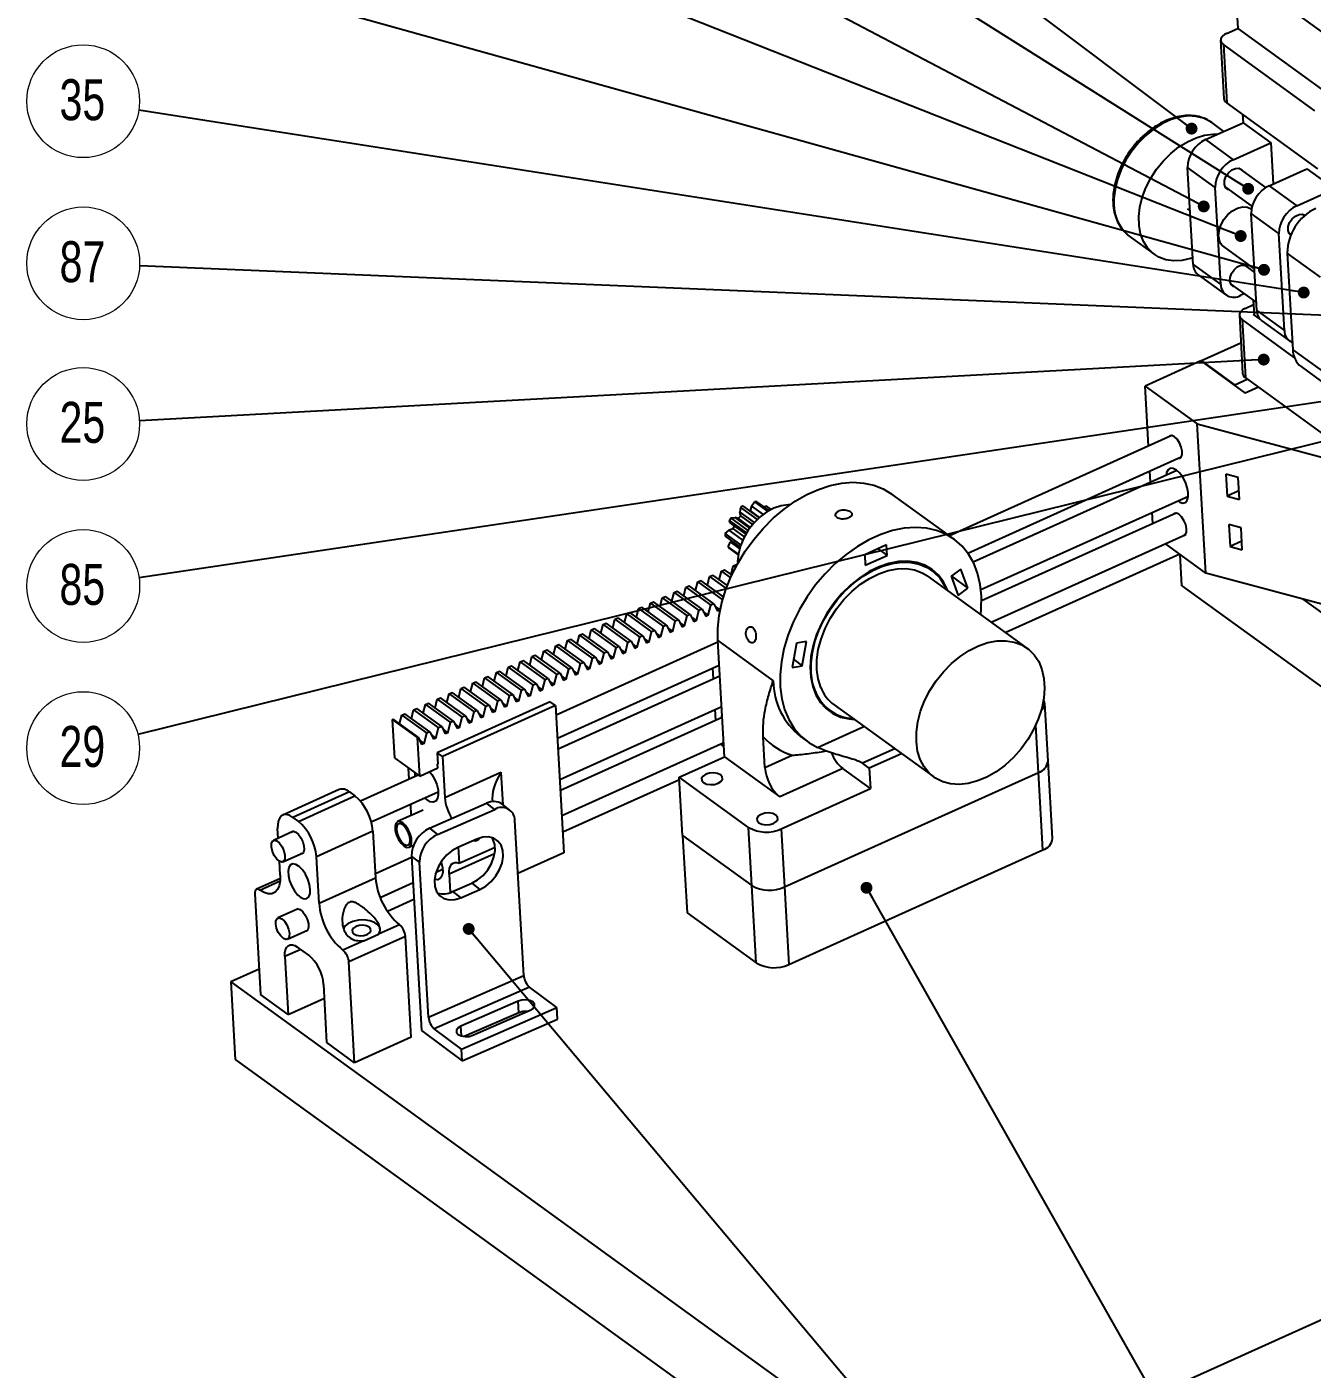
# Model space of a CAD drawing. Header units: millimetres. Extents: x 2 to 839, y 2 to 592.
# Drawn here: x 553.4 to 663.3, y 342.8 to 457.5 of the extents above; entities that cross this region are included whole.
import ezdxf

# ---------------------------------------------------------------- set-up
doc = ezdxf.new("R2010")
doc.units = ezdxf.units.MM
doc.styles.add('SLDTEXTSTYLE0', font='TXT', dxfattribs={"width": 0.75})
doc.dimstyles.new('SLDDIMSTYLE0', dxfattribs={"dimtxt": 0.18, "dimasz": 1.016, "dimexe": 0, "dimexo": 0.0625, "dimgap": 0, "dimtad": 0, "dimtih": 1, "dimtoh": 1, "dimdec": 0, "dimrnd": 1e-09, "dimzin": 0, "dimdsep": 46, "dimtxsty": 'Standard', "dimblk1": 'DOT', "dimblk2": 'DOT', "dimsah": 1, "dimcen": 0.09, "dimadec": 0, "dimazin": 0, "dimtfac": 1.016, "dimtdec": 0, "dimtofl": 0, "dimtmove": 0, "dimatfit": 3, "dimldrblk": 'DOT', "dimfxl": 1, "dimfrac": 2, "dimtolj": 1, "dimtzin": 0, "dimarcsym": 0})

# ---------------------------------------------------------------- blocks, each defined once
blk = doc.blocks.new('SW_NOTE_86')
at = {"color": 0, "linetype": 'Continuous', "lineweight": 0}
blk.add_circle((-4.81, -0.26), 4.82, dxfattribs=at)
at = {"color": 0, "linetype": 'Continuous', "lineweight": 0, "insert": (-4.88, 1.63), "char_height": 3.5, "attachment_point": 2, "style": 'SLDTEXTSTYLE0'}
blk.add_mtext('25', dxfattribs=at)
blk = doc.blocks.new('_Dot')
at = {"color": 0, "linetype": 'ByBlock', "lineweight": -2}
blk.add_line((-0.5, 0), (-1, 0), dxfattribs=at)
at = {"color": 0, "linetype": 'ByBlock', "const_width": 0.5}
blk.add_lwpolyline([(-0.25, 0, 1), (0.25, 0, 1)], format="xyb", close=True, dxfattribs=at)
blk = doc.blocks.new('SW_NOTE_91')
at = {"color": 0, "linetype": 'Continuous', "lineweight": 0}
blk.add_circle((-4.68, -1.16), 4.82, dxfattribs=at)
at = {"color": 0, "linetype": 'Continuous', "lineweight": 0, "insert": (-4.75, 0.73), "char_height": 3.5, "attachment_point": 2, "style": 'SLDTEXTSTYLE0'}
blk.add_mtext('29', dxfattribs=at)
blk = doc.blocks.new('SW_NOTE_93')
at = {"color": 0, "linetype": 'Continuous', "lineweight": 0}
blk.add_circle((-4.76, 0.75), 4.82, dxfattribs=at)
at = {"color": 0, "linetype": 'Continuous', "lineweight": 0, "insert": (-4.83, 2.63), "char_height": 3.5, "attachment_point": 2, "style": 'SLDTEXTSTYLE0'}
blk.add_mtext('35', dxfattribs=at)
blk = doc.blocks.new('SW_NOTE_112')
at = {"color": 0, "linetype": 'Continuous', "lineweight": 0}
blk.add_circle((-4.76, -0.71), 4.82, dxfattribs=at)
at = {"color": 0, "linetype": 'Continuous', "lineweight": 0, "insert": (-4.84, 1.18), "char_height": 3.5, "attachment_point": 2, "style": 'SLDTEXTSTYLE0'}
blk.add_mtext('85', dxfattribs=at)
blk = doc.blocks.new('SW_NOTE_114')
at = {"color": 0, "linetype": 'Continuous', "lineweight": 0}
blk.add_circle((-4.81, 0.2), 4.82, dxfattribs=at)
at = {"color": 0, "linetype": 'Continuous', "lineweight": 0, "insert": (-4.88, 2.09), "char_height": 3.5, "attachment_point": 2, "style": 'SLDTEXTSTYLE0'}
blk.add_mtext('87', dxfattribs=at)

msp = doc.modelspace()

# ---------------------------------------------------------------- linework, layer by layer
at = {"color": 7, "linetype": 'Continuous', "lineweight": 25}
for p, q in [((656.485, 464.49), (656.893, 457.345)), ((655.927, 456.91), (656.893, 457.345)), ((656.893, 457.345), (664.696, 451.693)), ((655.438, 456.328), (655.721, 451.362)), ((663.473, 450.309), (655.67, 455.961)), ((655.67, 455.961), (655.953, 450.995)), ((663.756, 445.343), (655.953, 450.995)), ((657.311, 450.011), (657.353, 449.288)), ((654.132, 447.837), (657.353, 449.288)), ((655.71, 448.548), (654.672, 449.3)), ((657.353, 449.288), (659.717, 447.575)), ((654.132, 447.837), (656.496, 446.124)), ((656.496, 446.124), (659.717, 447.575)), ((659.717, 447.575), (659.918, 444.054)), ((654.98, 443.743), (652.616, 445.456)), ((653.088, 437.179), (652.616, 445.456)), ((659.292, 443.746), (657.019, 445.393)), ((659.57, 443.897), (662.791, 445.349)), ((662.791, 445.349), (665.155, 443.636)), ((659.57, 443.897), (661.935, 442.185)), ((655.452, 435.466), (654.98, 443.743)), ((655.846, 443.773), (658.119, 442.127)), ((661.935, 442.185), (665.155, 443.636)), ((652.576, 441.928), (652.827, 441.746)), ((658.073, 441.897), (658.047, 441.916)), ((660.419, 439.804), (658.054, 441.516)), ((658.526, 433.24), (658.054, 441.516)), ((662.616, 441.339), (662.457, 441.454)), ((647.632, 439.582), (649.76, 438.04)), ((660.891, 431.527), (660.419, 439.804)), ((661.284, 439.834), (661.443, 439.719)), ((655.701, 438.676), (658.325, 436.776)), ((663.973, 436.093), (661.136, 438.149)), ((661.136, 438.149), (661.608, 429.872)), ((653.088, 437.179), (655.452, 435.466)), ((658.34, 436.502), (657.491, 437.117)), ((653.525, 436.285), (655.89, 434.572)), ((656.318, 435.497), (658.487, 433.926)), ((657.457, 434.672), (657.157, 434.537)), ((657.522, 433.418), (658.24, 433.741)), ((658.218, 434.121), (658.29, 432.862)), ((657.034, 432.836), (657.317, 427.87)), ((661.733, 429.233), (657.265, 432.469)), ((657.265, 432.469), (657.549, 427.503)), ((658.232, 432.904), (658.286, 432.929)), ((658.81, 432.485), (658.232, 432.904)), ((658.526, 433.24), (660.891, 431.527)), ((658.963, 432.346), (661.328, 430.633)), ((653.81, 428.954), (657.169, 430.467)), ((661.573, 430.484), (661.508, 430.531)), ((661.608, 429.872), (664.445, 427.817)), ((653.746, 428.925), (648.979, 426.777)), ((653.746, 428.925), (657.529, 426.184)), ((653.81, 428.954), (653.815, 428.875)), ((656.648, 426.899), (653.81, 428.954)), ((662.307, 428.442), (665.145, 426.387)), ((648.979, 426.777), (653.432, 423.551)), ((649.271, 421.661), (648.979, 426.777)), ((656.648, 426.899), (657.717, 427.381)), ((656.652, 426.82), (656.648, 426.899)), ((658.663, 426.695), (657.529, 426.184)), ((665.399, 421.817), (657.549, 427.503)), ((658.641, 426.712), (658.642, 426.686)), ((654.159, 410.805), (653.432, 423.551)), ((653.432, 423.551), (665.869, 420.219)), ((651.253, 422.555), (632.254, 413.992)), ((633.83, 412.509), (652.075, 420.731)), ((651.69, 419.575), (634.291, 411.734)), ((649.448, 418.565), (649.393, 419.522)), ((656.936, 418.978), (655.892, 419.257)), ((655.892, 419.257), (656, 417.37)), ((657.044, 417.09), (656.936, 418.978)), ((632.656, 413.701), (627.336, 417.554)), ((657.002, 417.822), (656, 417.37)), ((614.407, 416.414), (614.352, 416.007)), ((614.407, 416.414), (615.834, 415.38)), ((616.01, 415.543), (614.614, 416.554)), ((615.343, 416.51), (615.215, 416.14)), ((615.343, 416.51), (615.603, 416.89)), ((615.343, 416.51), (616.324, 415.8)), ((615.603, 416.89), (616.728, 416.075)), ((616.838, 416.139), (615.804, 416.888)), ((616.414, 416.446), (616.577, 416.539)), ((616.577, 416.539), (617.004, 416.229)), ((634.95, 409.399), (652.676, 417.387)), ((656, 417.37), (657.044, 417.09)), ((613.445, 415.293), (614.913, 414.229)), ((613.617, 415.014), (613.445, 415.293)), ((613.579, 415.521), (613.938, 415.56)), ((615.056, 414.451), (613.579, 415.521)), ((615.195, 414.649), (613.938, 415.56)), ((614.203, 415.455), (613.938, 415.56)), ((614.203, 415.455), (615.237, 414.706)), ((614.352, 416.007), (615.579, 415.118)), ((614.428, 415.699), (614.352, 416.007)), ((615.443, 414.963), (614.428, 415.699)), ((616.023, 415.555), (615.215, 416.14)), ((651.631, 415.933), (635.005, 408.441)), ((649.649, 415.04), (649.594, 415.998)), ((613.095, 414.183), (613.441, 414.458)), ((614.428, 413.218), (613.095, 414.183)), ((613.772, 414.582), (613.441, 414.458)), ((614.593, 413.624), (613.441, 414.458)), ((613.617, 415.014), (614.849, 414.121)), ((613.772, 414.582), (614.724, 413.893)), ((635.823, 406.616), (652.453, 414.11)), ((657.181, 414.674), (656.138, 414.953)), ((656.138, 414.953), (656.245, 413.066)), ((657.289, 412.787), (657.181, 414.674)), ((613.084, 413.954), (614.364, 413.027)), ((613.345, 413.052), (613.548, 413.458)), ((614.217, 412.421), (613.345, 413.052)), ((613.634, 413.556), (613.548, 413.458)), ((614.325, 412.895), (613.548, 413.458)), ((626.884, 413.203), (625.016, 412.361)), ((626.935, 412.309), (626.884, 413.203)), ((654.159, 410.805), (650.692, 413.317)), ((657.247, 413.518), (656.245, 413.066)), ((656.245, 413.066), (657.289, 412.787)), ((613.464, 412.909), (614.208, 412.37)), ((625.016, 412.361), (625.067, 411.467)), ((625.067, 411.467), (626.935, 412.309)), ((626.154, 412.874), (626.935, 412.309)), ((651.939, 412.413), (637.07, 405.712)), ((652.123, 409.718), (651.97, 412.391)), ((611.759, 410.512), (612.03, 410.635)), ((613.278, 409.731), (612.03, 410.635)), ((612.583, 410.234), (612.771, 410.968)), ((612.771, 410.968), (613.042, 411.091)), ((612.771, 410.968), (613.554, 410.401)), ((613.662, 410.641), (613.042, 411.091)), ((613.595, 410.69), (613.783, 411.424)), ((613.783, 411.424), (614.054, 411.547)), ((613.783, 411.424), (613.978, 411.283)), ((614.101, 411.513), (614.054, 411.547)), ((630.732, 411.044), (630.128, 411.482)), ((633.246, 411.144), (632.419, 410.534)), ((633.836, 409.508), (633.246, 411.144)), ((666.596, 407.473), (654.159, 410.805)), ((609.547, 408.866), (609.735, 409.6)), ((609.735, 409.6), (610.007, 409.723)), ((609.735, 409.6), (611.863, 408.059)), ((612.135, 408.181), (610.007, 409.723)), ((610.559, 409.322), (610.747, 410.056)), ((610.747, 410.056), (611.019, 410.179)), ((610.747, 410.056), (612.875, 408.515)), ((612.953, 408.777), (611.019, 410.179)), ((611.571, 409.778), (611.759, 410.512)), ((611.759, 410.512), (613.185, 409.48)), ((638.892, 404.393), (630.38, 410.558)), ((632.419, 410.534), (633.009, 408.898)), ((632.42, 410.533), (633.836, 409.508)), ((633.009, 408.898), (633.836, 409.508)), ((652.123, 409.718), (673.546, 394.199)), ((606.7, 408.232), (606.971, 408.355)), ((609.099, 406.813), (606.971, 408.355)), ((607.524, 407.954), (607.712, 408.688)), ((607.712, 408.688), (607.983, 408.811)), ((607.712, 408.688), (609.84, 407.147)), ((610.111, 407.269), (607.983, 408.811)), ((608.535, 408.41), (608.723, 409.144)), ((608.723, 409.144), (608.995, 409.267)), ((608.723, 409.144), (610.851, 407.603)), ((611.123, 407.725), (608.995, 409.267)), ((612.654, 407.651), (612.875, 408.515)), ((612.878, 408.516), (612.875, 408.515)), ((662.451, 408.584), (673.168, 400.821)), ((604.488, 406.586), (604.676, 407.32)), ((604.676, 407.32), (604.948, 407.443)), ((604.676, 407.32), (606.804, 405.779)), ((607.076, 405.901), (604.948, 407.443)), ((605.5, 407.042), (605.688, 407.776)), ((605.688, 407.776), (605.959, 407.899)), ((605.688, 407.776), (607.816, 406.235)), ((608.087, 406.357), (605.959, 407.899)), ((606.512, 407.498), (606.7, 408.232)), ((606.7, 408.232), (608.828, 406.691)), ((610.111, 407.269), (609.84, 407.147)), ((610.111, 407.269), (610.417, 406.643)), ((610.63, 406.739), (610.851, 407.603)), ((611.123, 407.725), (610.851, 407.603)), ((611.123, 407.725), (611.429, 407.099)), ((611.642, 407.195), (611.24, 407.487)), ((611.642, 407.195), (611.429, 407.099)), ((611.642, 407.195), (611.863, 408.059)), ((612.135, 408.181), (611.863, 408.059)), ((612.135, 408.181), (612.441, 407.555)), ((612.654, 407.651), (612.252, 407.943)), ((612.654, 407.651), (612.441, 407.555)), ((601.641, 405.952), (601.912, 406.075)), ((604.04, 404.533), (601.912, 406.075)), ((602.464, 405.674), (602.652, 406.408)), ((602.652, 406.408), (602.924, 406.531)), ((602.652, 406.408), (604.78, 404.867)), ((605.052, 404.989), (602.924, 406.531)), ((603.476, 406.13), (603.664, 406.864)), ((603.664, 406.864), (603.936, 406.987)), ((603.664, 406.864), (605.792, 405.323)), ((606.064, 405.445), (603.936, 406.987)), ((607.595, 405.371), (607.816, 406.235)), ((608.087, 406.357), (607.816, 406.235)), ((608.087, 406.357), (608.394, 405.731)), ((608.607, 405.827), (608.204, 406.119)), ((608.607, 405.827), (608.828, 406.691)), ((609.099, 406.813), (608.828, 406.691)), ((609.099, 406.813), (609.406, 406.187)), ((609.618, 406.283), (609.216, 406.575)), ((609.618, 406.283), (609.406, 406.187)), ((609.618, 406.283), (609.84, 407.147)), ((610.63, 406.739), (610.228, 407.031)), ((610.63, 406.739), (610.417, 406.643)), ((598.635, 398.702), (612.476, 404.939)), ((599.429, 404.306), (599.617, 405.04)), ((599.617, 405.04), (599.888, 405.163)), ((599.617, 405.04), (601.745, 403.499)), ((602.016, 403.621), (599.888, 405.163)), ((600.441, 404.762), (600.629, 405.496)), ((600.629, 405.496), (600.9, 405.619)), ((600.629, 405.496), (602.757, 403.955)), ((603.028, 404.077), (600.9, 405.619)), ((601.453, 405.218), (601.641, 405.952)), ((601.641, 405.952), (603.769, 404.411)), ((605.052, 404.989), (604.78, 404.867)), ((605.052, 404.989), (605.358, 404.363)), ((605.571, 404.459), (605.792, 405.323)), ((606.064, 405.445), (605.792, 405.323)), ((606.064, 405.445), (606.37, 404.819)), ((606.583, 404.915), (606.18, 405.207)), ((606.583, 404.915), (606.37, 404.819)), ((606.583, 404.915), (606.804, 405.779)), ((607.076, 405.901), (606.804, 405.779)), ((607.076, 405.901), (607.382, 405.275)), ((607.595, 405.371), (607.192, 405.663)), ((607.595, 405.371), (607.382, 405.275)), ((608.607, 405.827), (608.394, 405.731)), ((612.471, 405.03), (617.2, 401.604)), ((613.038, 395.098), (612.471, 405.03)), ((620.054, 404.962), (619.201, 404.815)), ((619.677, 402.889), (620.054, 404.962)), ((596.581, 403.672), (596.853, 403.795)), ((598.981, 402.253), (596.853, 403.795)), ((597.405, 403.394), (597.593, 404.128)), ((597.593, 404.128), (597.865, 404.251)), ((597.593, 404.128), (599.721, 402.587)), ((599.993, 402.709), (597.865, 404.251)), ((598.417, 403.85), (598.605, 404.584)), ((598.605, 404.584), (598.876, 404.707)), ((598.605, 404.584), (600.733, 403.043)), ((601.004, 403.165), (598.876, 404.707)), ((602.535, 403.091), (602.757, 403.955)), ((603.028, 404.077), (602.757, 403.955)), ((603.028, 404.077), (603.334, 403.451)), ((603.547, 403.547), (603.145, 403.839)), ((603.547, 403.547), (603.769, 404.411)), ((604.04, 404.533), (603.769, 404.411)), ((604.04, 404.533), (604.346, 403.907)), ((604.559, 404.003), (604.157, 404.295)), ((604.559, 404.003), (604.346, 403.907)), ((604.559, 404.003), (604.78, 404.867)), ((605.571, 404.459), (605.169, 404.751)), ((605.571, 404.459), (605.358, 404.363)), ((619.201, 404.815), (618.823, 402.742)), ((631.142, 332.194), (792.183, 404.769)), ((594.37, 402.026), (594.558, 402.76)), ((594.558, 402.76), (594.829, 402.883)), ((594.558, 402.76), (596.686, 401.219)), ((596.957, 401.341), (594.829, 402.883)), ((595.381, 402.482), (595.569, 403.216)), ((595.569, 403.216), (595.841, 403.339)), ((595.569, 403.216), (597.697, 401.675)), ((597.969, 401.797), (595.841, 403.339)), ((596.393, 402.938), (596.581, 403.672)), ((596.581, 403.672), (598.709, 402.131)), ((598.749, 396.699), (612.59, 402.937)), ((599.993, 402.709), (599.721, 402.587)), ((599.993, 402.709), (600.299, 402.083)), ((600.512, 402.179), (600.733, 403.043)), ((601.004, 403.165), (600.733, 403.043)), ((601.004, 403.165), (601.311, 402.539)), ((601.524, 402.635), (601.121, 402.927)), ((601.524, 402.635), (601.311, 402.539)), ((601.524, 402.635), (601.745, 403.499)), ((602.016, 403.621), (601.745, 403.499)), ((602.016, 403.621), (602.323, 402.995)), ((602.535, 403.091), (602.133, 403.383)), ((602.535, 403.091), (602.323, 402.995)), ((603.547, 403.547), (603.334, 403.451)), ((612.099, 401.733), (612.045, 402.691)), ((618.823, 402.742), (619.677, 402.889)), ((618.947, 403.418), (619.677, 402.889)), ((591.522, 401.392), (591.793, 401.515)), ((593.922, 399.973), (591.793, 401.515)), ((592.346, 401.114), (592.534, 401.848)), ((592.534, 401.848), (592.805, 401.971)), ((592.534, 401.848), (594.662, 400.307)), ((594.933, 400.429), (592.805, 401.971)), ((593.358, 401.57), (593.546, 402.304)), ((593.546, 402.304), (593.817, 402.427)), ((593.546, 402.304), (595.674, 400.763)), ((595.945, 400.885), (593.817, 402.427)), ((597.476, 400.811), (597.697, 401.675)), ((597.969, 401.797), (597.697, 401.675)), ((597.969, 401.797), (598.275, 401.171)), ((598.488, 401.267), (598.086, 401.559)), ((598.488, 401.267), (598.709, 402.131)), ((598.981, 402.253), (598.709, 402.131)), ((612.645, 401.979), (598.804, 395.741)), ((598.981, 402.253), (599.287, 401.627)), ((599.5, 401.723), (599.097, 402.015)), ((599.5, 401.723), (599.287, 401.627)), ((599.5, 401.723), (599.721, 402.587)), ((600.512, 402.179), (600.109, 402.471)), ((600.512, 402.179), (600.299, 402.083)), ((589.31, 399.746), (589.498, 400.48)), ((589.498, 400.48), (589.77, 400.603)), ((589.498, 400.48), (591.626, 398.939)), ((591.898, 399.061), (589.77, 400.603)), ((590.322, 400.202), (590.51, 400.936)), ((590.51, 400.936), (590.782, 401.059)), ((590.51, 400.936), (592.638, 399.395)), ((592.91, 399.517), (590.782, 401.059)), ((591.334, 400.658), (591.522, 401.392)), ((591.522, 401.392), (593.65, 399.851)), ((594.441, 399.443), (594.662, 400.307)), ((594.933, 400.429), (594.662, 400.307)), ((594.933, 400.429), (595.24, 399.803)), ((595.452, 399.899), (595.674, 400.763)), ((595.945, 400.885), (595.674, 400.763)), ((595.945, 400.885), (596.251, 400.259)), ((596.464, 400.355), (596.062, 400.647)), ((596.464, 400.355), (596.251, 400.259)), ((596.464, 400.355), (596.686, 401.219)), ((596.957, 401.341), (596.686, 401.219)), ((596.957, 401.341), (597.263, 400.715)), ((597.476, 400.811), (597.074, 401.103)), ((597.476, 400.811), (597.263, 400.715)), ((598.488, 401.267), (598.275, 401.171)), ((586.463, 399.112), (586.734, 399.235)), ((588.862, 397.693), (586.734, 399.235)), ((587.287, 398.834), (587.475, 399.568)), ((587.475, 399.568), (587.746, 399.691)), ((587.475, 399.568), (589.603, 398.027)), ((589.874, 398.149), (587.746, 399.691)), ((588.298, 399.29), (588.486, 400.024)), ((598.141, 399.809), (588.478, 395.455)), ((588.486, 400.024), (588.758, 400.147)), ((588.486, 400.024), (590.614, 398.483)), ((590.886, 398.605), (588.758, 400.147)), ((598.59, 399.484), (588.928, 395.13)), ((592.417, 398.531), (592.638, 399.395)), ((592.91, 399.517), (592.638, 399.395)), ((592.91, 399.517), (593.216, 398.891)), ((593.429, 398.987), (593.026, 399.279)), ((593.429, 398.987), (593.65, 399.851)), ((593.922, 399.973), (593.65, 399.851)), ((593.922, 399.973), (594.228, 399.347)), ((594.441, 399.443), (594.038, 399.735)), ((594.441, 399.443), (594.228, 399.347)), ((595.452, 399.899), (595.05, 400.191)), ((595.452, 399.899), (595.24, 399.803)), ((598.59, 399.484), (598.141, 399.809)), ((598.59, 399.484), (599.308, 386.904)), ((598.95, 393.175), (612.792, 399.413)), ((612.3, 398.209), (612.246, 399.167)), ((621.446, 399.496), (622.05, 399.059)), ((622.402, 399.544), (630.914, 393.379)), ((640.683, 394.731), (640.399, 399.697)), ((584.667, 398.303), (584.711, 398.323)), ((584.856, 394.993), (584.667, 398.303)), ((586.795, 396.762), (584.667, 398.303)), ((586.839, 396.781), (584.711, 398.323)), ((585.263, 397.922), (585.451, 398.656)), ((585.451, 398.656), (585.722, 398.779)), ((585.451, 398.656), (587.579, 397.115)), ((587.85, 397.237), (585.722, 398.779)), ((586.275, 398.378), (586.463, 399.112)), ((586.463, 399.112), (588.591, 397.571)), ((589.381, 397.163), (589.603, 398.027)), ((589.874, 398.149), (589.603, 398.027)), ((589.874, 398.149), (590.18, 397.523)), ((590.393, 397.619), (590.614, 398.483)), ((590.886, 398.605), (590.614, 398.483)), ((590.886, 398.605), (591.192, 397.979)), ((591.405, 398.075), (591.003, 398.367)), ((591.405, 398.075), (591.192, 397.979)), ((591.405, 398.075), (591.626, 398.939)), ((591.898, 399.061), (591.626, 398.939)), ((591.898, 399.061), (592.204, 398.435)), ((592.417, 398.531), (592.015, 398.823)), ((592.417, 398.531), (592.204, 398.435)), ((593.429, 398.987), (593.216, 398.891)), ((612.846, 398.455), (599.005, 392.217)), ((587.358, 396.251), (587.579, 397.115)), ((587.85, 397.237), (587.579, 397.115)), ((587.85, 397.237), (588.157, 396.611)), ((588.37, 396.707), (587.967, 396.999)), ((588.37, 396.707), (588.591, 397.571)), ((588.862, 397.693), (588.591, 397.571)), ((588.862, 397.693), (589.169, 397.067)), ((589.381, 397.163), (588.979, 397.455)), ((589.381, 397.163), (589.169, 397.067)), ((590.393, 397.619), (589.991, 397.911)), ((590.393, 397.619), (590.18, 397.523)), ((586.839, 396.781), (586.795, 396.762)), ((586.984, 393.451), (586.795, 396.762)), ((586.839, 396.781), (587.145, 396.155)), ((587.358, 396.251), (586.955, 396.543)), ((587.358, 396.251), (587.145, 396.155)), ((588.37, 396.707), (588.157, 396.611)), ((599.127, 390.078), (612.968, 396.316)), ((612.987, 395.994), (612.705, 396.197)), ((616.49, 394.184), (616.341, 396.803)), ((619.534, 396.83), (620.126, 396.402)), ((584.856, 394.993), (586.984, 393.451)), ((588.478, 395.455), (588.535, 394.462)), ((588.928, 395.13), (588.478, 395.455)), ((588.928, 395.13), (589.128, 391.62)), ((609.173, 393.356), (613.038, 395.098)), ((613.038, 395.098), (617.767, 391.673)), ((616.49, 394.184), (618.812, 395.231)), ((628.173, 395.364), (625.411, 394.12)), ((641.06, 388.11), (640.683, 394.731)), ((586.865, 393.537), (581.925, 391.311)), ((586.092, 393.189), (586.038, 394.137)), ((586.608, 393.478), (586.61, 393.722)), ((586.612, 393.423), (586.608, 393.478)), ((586.984, 393.451), (588.53, 394.148)), ((588.511, 394.479), (588.534, 394.489)), ((588.53, 394.148), (588.511, 394.479)), ((588.511, 394.479), (588.535, 394.462)), ((589.128, 391.62), (593.927, 393.783)), ((623.145, 394.096), (617.767, 391.673)), ((618.16, 383.978), (639.868, 393.761)), ((625.51, 392.384), (623.145, 394.096)), ((625.411, 394.12), (624.82, 394.548)), ((625.411, 394.12), (625.51, 392.384)), ((640.246, 387.14), (639.868, 393.761)), ((580.106, 392.305), (575.275, 390.127)), ((609.185, 393.146), (599.208, 388.65)), ((615.084, 389.074), (609.173, 393.356)), ((609.456, 388.39), (609.173, 393.356)), ((617.877, 388.944), (625.51, 392.384)), ((580.979, 392.103), (576.147, 389.926)), ((576.62, 389.583), (581.452, 391.76)), ((580.979, 392.103), (581.452, 391.76)), ((582.847, 389.533), (588.567, 392.11)), ((587.818, 388.993), (592.706, 391.128)), ((593.399, 390.608), (592.706, 391.128)), ((587.285, 390.55), (585.095, 389.563)), ((586.268, 390.092), (586.214, 391.05)), ((588.512, 388.472), (593.399, 390.608)), ((594.695, 390.552), (594.001, 391.072)), ((574.889, 388.14), (574.842, 388.967)), ((576.147, 389.926), (576.62, 389.583)), ((587.818, 388.993), (588.512, 388.472)), ((595.879, 376.422), (595.123, 389.664)), ((615.367, 384.109), (615.084, 389.074)), ((617.877, 388.944), (618.16, 383.978)), ((576.208, 388.735), (574.476, 387.954)), ((582.984, 388.746), (578.152, 386.569)), ((582.984, 388.746), (583.21, 384.774)), ((591.874, 388.075), (590.245, 387.363)), ((609.456, 388.39), (615.367, 384.109)), ((609.456, 388.39), (609.834, 381.769)), ((575.298, 386.131), (577.03, 386.911)), ((578.379, 382.597), (578.152, 386.569)), ((586.081, 387.375), (586.452, 387.542)), ((586.283, 386.626), (587.133, 371.728)), ((586.977, 386.105), (586.283, 386.626)), ((586.419, 387.457), (586.415, 387.526)), ((590.277, 387.377), (590.355, 386.003)), ((590.355, 386.003), (593.42, 387.384)), ((599.308, 386.904), (595.382, 385.135)), ((618.538, 377.357), (640.246, 387.14)), ((575.069, 384.994), (575.002, 386.171)), ((586.291, 386.487), (583.192, 385.091)), ((587.732, 372.863), (586.977, 386.105)), ((588.381, 385.235), (588.944, 385.489)), ((575.074, 384.701), (573.037, 383.783)), ((578.379, 382.597), (583.21, 384.774)), ((583.608, 383.084), (586.413, 384.349)), ((589.502, 385.066), (589.591, 383.501)), ((589.797, 383.58), (591.426, 384.292)), ((591.426, 384.292), (592.12, 383.771)), ((572.893, 383.397), (573.384, 374.789)), ((589.797, 383.58), (590.49, 383.059)), ((590.49, 383.059), (592.12, 383.771)), ((615.745, 377.487), (615.367, 384.109)), ((618.16, 383.978), (618.538, 377.357)), ((576.586, 382.114), (574.854, 381.333)), ((586.495, 382.92), (584.22, 381.895)), ((609.834, 381.769), (615.745, 377.487)), ((575.675, 379.51), (577.408, 380.29)), ((585.764, 379.75), (580.932, 377.573)), ((582.214, 379.385), (583.461, 379.948)), ((585.253, 380.755), (583.461, 379.948)), ((586.255, 371.143), (585.764, 379.75)), ((577.499, 378.156), (576.553, 378.841)), ((582.214, 379.385), (580.422, 378.578)), ((575.465, 378.042), (575.749, 373.076)), ((581.423, 368.966), (580.932, 377.573)), ((573.261, 376.956), (570.848, 375.869)), ((587.732, 372.863), (595.879, 376.422)), ((570.848, 375.869), (571.226, 369.248)), ((570.848, 375.869), (631.142, 332.194)), ((579.059, 370.679), (578.776, 375.644)), ((596.379, 375.413), (588.233, 371.853)), ((598.691, 373.677), (596.379, 375.413)), ((575.749, 373.076), (573.384, 374.789)), ((575.749, 373.076), (578.843, 374.471)), ((595.385, 374.223), (590.498, 372.088)), ((595.442, 373.23), (595.385, 374.223)), ((590.545, 370.117), (598.691, 373.677)), ((595.442, 373.23), (590.796, 371.2)), ((591.538, 371.307), (596.426, 373.442)), ((598.748, 372.684), (598.691, 373.677)), ((587.133, 371.728), (590.601, 369.124)), ((590.545, 370.117), (588.233, 371.853)), ((590.601, 369.124), (598.748, 372.684)), ((581.423, 368.966), (579.059, 370.679)), ((586.255, 371.143), (581.423, 368.966)), ((590.601, 369.124), (590.545, 370.117)), ((571.226, 369.248), (631.52, 325.573))]:
    msp.add_line(p, q, dxfattribs=at)
at = {"color": 8, "linetype": 'Continuous', "lineweight": 25}
for p, q in [((620.979, 395.904), (624.954, 397.695)), ((639.868, 393.761), (639.637, 397.817)), ((627.581, 395.792), (624.82, 394.548)), ((593.927, 393.783), (594.085, 391.01)), ((593.387, 386.817), (589.502, 385.066)), ((573.328, 383.716), (575.061, 384.497)), ((576.816, 378.651), (575.465, 378.042)), ((590.545, 371.25), (590.498, 372.088))]:
    msp.add_line(p, q, dxfattribs=at)
at = {"color": 7, "linetype": 'Continuous', "lineweight": 25, "flags": 128}
for points in [[(655.927, 456.91), (655.752, 456.815), (655.611, 456.704), (655.509, 456.581), (655.451, 456.451), (655.439, 456.319), (655.472, 456.19), (655.55, 456.069), (655.67, 455.961)], [(648.446, 441.268), (648.539, 442.077), (648.743, 442.905), (649.054, 443.732), (649.463, 444.54), (649.962, 445.31), (650.539, 446.023), (651.18, 446.663), (651.87, 447.215), (652.593, 447.665), (653.332, 448.004), (654.07, 448.223), (654.79, 448.318), (655.192, 448.314)], [(656.162, 443.544), (656.063, 443.578), (655.863, 443.747), (655.761, 444.013), (655.772, 444.341), (655.893, 444.686), (656.108, 445.002), (656.389, 445.245), (656.696, 445.384), (656.99, 445.399), (657.229, 445.288), (657.335, 445.164)], [(655.264, 439.57), (655.298, 440.044), (655.449, 440.536), (655.706, 441.01), (656.049, 441.432), (656.454, 441.769), (656.89, 441.997), (657.324, 442.099), (657.726, 442.067), (658.047, 441.916)], [(653.056, 437.733), (652.858, 437.67), (652.127, 437.512), (651.423, 437.481), (650.762, 437.577), (650.161, 437.798), (649.633, 438.138), (649.19, 438.59), (648.843, 439.143), (648.6, 439.784), (648.467, 440.498), (648.446, 441.268)], [(661.419, 439.687), (661.301, 439.808), (661.2, 440.074), (661.21, 440.402), (661.331, 440.747), (661.546, 441.062), (661.827, 441.306), (662.135, 441.445), (662.428, 441.46), (662.639, 441.372)], [(656.634, 435.268), (656.535, 435.302), (656.335, 435.471), (656.234, 435.737), (656.244, 436.065), (656.365, 436.41), (656.58, 436.725), (656.861, 436.969), (657.168, 437.108), (657.462, 437.123), (657.702, 437.012), (657.808, 436.887)], [(657.522, 433.418), (657.347, 433.323), (657.207, 433.212), (657.105, 433.089), (657.047, 432.959), (657.034, 432.827), (657.067, 432.698), (657.146, 432.577), (657.265, 432.469)], [(651.493, 422.449), (651.274, 422.551), (651.092, 422.524), (651.009, 422.444)], [(651.831, 420.621), (651.907, 420.622), (652.062, 420.714), (652.147, 420.924), (652.15, 421.224), (652.07, 421.573), (651.92, 421.924), (651.718, 422.23), (651.493, 422.449)], [(651.655, 419.601), (651.38, 419.745), (651.136, 419.757), (650.944, 419.638), (650.823, 419.399), (650.785, 419.167)], [(651.771, 416.979), (651.947, 416.866), (652.209, 416.787), (652.43, 416.841), (652.588, 417.022), (652.67, 417.315), (652.668, 417.693), (652.584, 418.123), (652.423, 418.567), (652.201, 418.985), (651.937, 419.341), (651.655, 419.601), (651.655, 419.601)], [(612.471, 405.03), (612.471, 406.082), (612.587, 407.173), (612.817, 408.287), (613.159, 409.409), (613.609, 410.524), (614.159, 411.618), (614.802, 412.675), (615.531, 413.681), (616.334, 414.622), (617.201, 415.486), (618.121, 416.261), (619.081, 416.937), (620.067, 417.504), (621.067, 417.955), (622.067, 418.283), (623.054, 418.484), (624.014, 418.556), (624.934, 418.498), (625.801, 418.309), (626.605, 417.994), (627.334, 417.556), (627.336, 417.554)], [(618.613, 416.623), (618.468, 416.626), (617.873, 416.552), (617.261, 416.35), (616.653, 416.028), (616.071, 415.596), (615.537, 415.072), (615.07, 414.472), (614.686, 413.82), (614.4, 413.139), (614.222, 412.453), (614.158, 411.787), (614.161, 411.622)], [(651.871, 415.827), (651.652, 415.93), (651.469, 415.903), (651.387, 415.823)], [(652.208, 414), (652.285, 414), (652.44, 414.093), (652.524, 414.303), (652.527, 414.603), (652.448, 414.952), (652.298, 415.303), (652.096, 415.608), (651.871, 415.827)], [(634.939, 407.256), (634.983, 407.754), (634.996, 408.819), (634.89, 409.833), (634.667, 410.781), (634.331, 411.65), (633.886, 412.429), (633.338, 413.106), (632.694, 413.673), (631.964, 414.121), (631.157, 414.445), (630.285, 414.64), (629.359, 414.703), (628.393, 414.633), (627.399, 414.432), (626.391, 414.103), (625.383, 413.648), (624.389, 413.076), (623.423, 412.394), (622.497, 411.61), (621.625, 410.737), (620.818, 409.786), (620.088, 408.769), (619.444, 407.702), (618.896, 406.598), (618.451, 405.473), (618.114, 404.342), (617.892, 403.22), (617.786, 402.124), (617.798, 401.069), (617.928, 400.067), (618.175, 399.135), (618.534, 398.283), (619.001, 397.525), (619.57, 396.87), (620.232, 396.327), (620.979, 395.904), (620.979, 395.904)], [(632.105, 409.309), (632.083, 409.367), (631.749, 410.049), (631.311, 410.634), (630.778, 411.11), (630.158, 411.468), (629.466, 411.702), (628.714, 411.806), (627.916, 411.778), (627.089, 411.619), (626.248, 411.333), (625.41, 410.925), (624.591, 410.402), (623.807, 409.775), (623.073, 409.056), (622.404, 408.259), (621.813, 407.399), (621.31, 406.494), (620.907, 405.561), (620.61, 404.618), (620.426, 403.684), (620.358, 402.776), (620.407, 401.912), (620.573, 401.109), (620.852, 400.384), (621.239, 399.749), (621.726, 399.217), (622.304, 398.799), (622.961, 398.502), (623.685, 398.333), (624.127, 398.295)], [(620.801, 400.677), (620.564, 401.424), (620.441, 402.241), (620.433, 403.113), (620.541, 404.022), (620.763, 404.952), (621.095, 405.884), (621.529, 406.799), (622.059, 407.68), (622.672, 408.511), (623.358, 409.273), (624.103, 409.954), (624.893, 410.539), (625.712, 411.018), (626.544, 411.38), (627.372, 411.619), (628.182, 411.731), (628.957, 411.712), (629.682, 411.563), (630.343, 411.288), (630.927, 410.892), (631.423, 410.382), (631.821, 409.768), (631.996, 409.388)], [(621.254, 401.032), (621.029, 401.752), (620.918, 402.542), (620.923, 403.385), (621.046, 404.264), (621.282, 405.16), (621.626, 406.053), (622.073, 406.925), (622.611, 407.757), (623.23, 408.532), (623.917, 409.232), (624.656, 409.843), (625.432, 410.352), (626.228, 410.749), (627.028, 411.023), (627.815, 411.171), (628.571, 411.188), (629.28, 411.074), (629.928, 410.832), (630.38, 410.558)], [(629.766, 394.866), (629.541, 395.586), (629.43, 396.376), (629.436, 397.219), (629.558, 398.098), (629.794, 398.994), (630.139, 399.887), (630.585, 400.759), (631.123, 401.592), (631.742, 402.366), (632.429, 403.066), (633.168, 403.678), (633.944, 404.187), (634.741, 404.583), (635.54, 404.857), (636.327, 405.005), (637.083, 405.022), (637.792, 404.908), (638.44, 404.666), (639.013, 404.3), (639.498, 403.82), (639.885, 403.234), (640.166, 402.555), (640.335, 401.798), (640.387, 400.979), (640.323, 400.116), (640.144, 399.226), (639.853, 398.329), (639.456, 397.444), (638.962, 396.59), (638.382, 395.784), (637.728, 395.045), (637.013, 394.387), (636.253, 393.826), (635.465, 393.372), (634.664, 393.036), (633.869, 392.824), (633.096, 392.742), (632.361, 392.79), (631.681, 392.969), (631.069, 393.273), (630.538, 393.697), (630.101, 394.232), (629.766, 394.866)], [(612.82, 398.443), (612.816, 398.497), (612.826, 398.805)], [(587.834, 393.834), (588.012, 393.601), (588.255, 393.18), (588.439, 392.722), (588.548, 392.269), (588.571, 391.859), (588.507, 391.53), (588.362, 391.311), (588.148, 391.222), (587.884, 391.269), (587.594, 391.45), (587.433, 391.6)], [(612.69, 393.552), (612.431, 393.675), (612.102, 393.729), (611.751, 393.707), (611.433, 393.611), (611.197, 393.457), (611.077, 393.267), (611.092, 393.071), (611.241, 392.899), (611.499, 392.776), (611.829, 392.722), (612.18, 392.745), (612.497, 392.84), (612.734, 392.995), (612.854, 393.184), (612.838, 393.38), (612.69, 393.552)], [(576.147, 389.926), (575.873, 390.088), (575.613, 390.168), (575.378, 390.162), (575.177, 390.071), (575.018, 389.897), (574.907, 389.649), (574.847, 389.335), (574.842, 388.967)], [(617.419, 390.127), (617.16, 390.249), (616.831, 390.304), (616.48, 390.281), (616.162, 390.185), (615.925, 390.031), (615.806, 389.842), (615.821, 389.646), (615.97, 389.474), (616.228, 389.351), (616.558, 389.297), (616.909, 389.319), (617.226, 389.415), (617.463, 389.569), (617.583, 389.759), (617.567, 389.954), (617.419, 390.127)], [(585.644, 387.476), (585.884, 387.36), (586.087, 387.378), (586.23, 387.528), (586.296, 387.791), (586.277, 388.136), (586.174, 388.521), (586, 388.9), (585.777, 389.227), (585.531, 389.462), (585.292, 389.578), (585.088, 389.56), (584.945, 389.411), (584.879, 389.148), (584.899, 388.803), (585.002, 388.418), (585.175, 388.039), (585.398, 387.712), (585.644, 387.476)], [(585.635, 387.642), (585.858, 387.541), (586.039, 387.581), (586.152, 387.757), (586.179, 388.041), (586.116, 388.39), (585.972, 388.752), (585.77, 389.07), (585.541, 389.297), (585.318, 389.398), (585.136, 389.357), (585.024, 389.182), (584.997, 388.897), (585.06, 388.548), (585.203, 388.187), (585.405, 387.868), (585.635, 387.642)], [(574.551, 386.669), (574.39, 387.024), (574.304, 387.382), (574.307, 387.688), (574.398, 387.896), (574.563, 387.974), (574.778, 387.91), (575.009, 387.714), (575.222, 387.416), (575.384, 387.061), (575.47, 386.703), (575.467, 386.397), (575.376, 386.189), (575.21, 386.111), (574.996, 386.174), (574.764, 386.37), (574.551, 386.669)], [(575.964, 388.625), (576.01, 388.677), (576.179, 388.737), (576.392, 388.666), (576.618, 388.474), (576.828, 388.187), (576.994, 387.843), (577.092, 387.489), (577.111, 387.172), (577.046, 386.936), (576.907, 386.813), (576.786, 386.801)], [(591.426, 384.292), (591.929, 384.576), (592.396, 384.968), (592.8, 385.447), (593.116, 385.983), (593.327, 386.546), (593.421, 387.103), (593.391, 387.622), (593.24, 388.072), (593.165, 388.201)], [(591.61, 387.959), (591.739, 387.932), (591.895, 387.97)], [(592.12, 383.771), (592.623, 384.055), (593.09, 384.448), (593.493, 384.926), (593.81, 385.462), (594.021, 386.025), (594.114, 386.582), (594.085, 387.101), (593.934, 387.551), (593.67, 387.907), (593.309, 388.147), (592.872, 388.258), (592.385, 388.234), (591.874, 388.075)], [(591.895, 387.97), (592.047, 388.071), (592.141, 388.174)], [(590.245, 387.363), (589.741, 387.079), (589.275, 386.686), (588.871, 386.208), (588.555, 385.672), (588.344, 385.109), (588.25, 384.552), (588.28, 384.033), (588.431, 383.583), (588.694, 383.227), (589.055, 382.987), (589.492, 382.876), (589.98, 382.9), (590.49, 383.059)], [(577.632, 383.772), (577.568, 384.193), (577.425, 384.637), (577.217, 385.066), (576.961, 385.44), (576.681, 385.727), (576.402, 385.901), (576.148, 385.947), (575.941, 385.86), (575.801, 385.649), (575.74, 385.332), (575.762, 384.938), (575.867, 384.5), (576.044, 384.059), (576.279, 383.653), (576.549, 383.319), (576.832, 383.086), (577.102, 382.975), (577.335, 382.995), (577.51, 383.146), (577.612, 383.413), (577.632, 383.772)], [(588.811, 386.12), (588.817, 386.101), (588.925, 385.648), (588.949, 385.238), (588.885, 384.909), (588.739, 384.69), (588.525, 384.6), (588.262, 384.648), (588.258, 384.65)], [(589.502, 385.066), (589.503, 385.335), (589.539, 385.572), (589.608, 385.769), (589.709, 385.92), (589.838, 386.021), (589.992, 386.069), (590.166, 386.063), (590.355, 386.003)], [(575.069, 384.994), (575.062, 384.504), (574.983, 384.085), (574.834, 383.754), (574.622, 383.523), (574.354, 383.401), (574.041, 383.393), (573.694, 383.5), (573.328, 383.716)], [(573.328, 383.716), (573.237, 383.77), (573.15, 383.797), (573.072, 383.795), (573.005, 383.764), (572.952, 383.707), (572.915, 383.624), (572.895, 383.519), (572.893, 383.397)], [(576.342, 382.004), (576.388, 382.056), (576.557, 382.116), (576.769, 382.045), (576.996, 381.853), (577.206, 381.566), (577.372, 381.221), (577.47, 380.867), (577.488, 380.551), (577.423, 380.315), (577.285, 380.192), (577.164, 380.18)], [(574.693, 381.108), (574.797, 381.297), (574.973, 381.352), (575.193, 381.266), (575.423, 381.051), (575.63, 380.741), (575.781, 380.381), (575.853, 380.028), (575.836, 379.735), (575.732, 379.546), (575.556, 379.49), (575.336, 379.576), (575.106, 379.791), (574.899, 380.102), (574.748, 380.461), (574.676, 380.814), (574.693, 381.108)], [(583.461, 379.948), (583.596, 380.219), (583.58, 380.495), (583.414, 380.749), (583.113, 380.957), (582.708, 381.099), (582.236, 381.162), (581.742, 381.139), (581.274, 381.033), (580.876, 380.853), (580.586, 380.618), (580.451, 380.404)], [(582.654, 380.556), (582.424, 380.665), (582.131, 380.713), (581.819, 380.694), (581.537, 380.609), (581.326, 380.471), (581.22, 380.303), (581.234, 380.129), (581.366, 379.976), (581.596, 379.867), (581.889, 379.818), (582.2, 379.838), (582.483, 379.923), (582.693, 380.061), (582.8, 380.229), (582.786, 380.403), (582.654, 380.556)], [(575.465, 378.042), (575.47, 378.349), (575.519, 378.61), (575.612, 378.817), (575.745, 378.962), (575.912, 379.038), (576.108, 379.043), (576.324, 378.976), (576.553, 378.841)], [(596.426, 373.442), (596.667, 373.595), (596.792, 373.783), (596.782, 373.979), (596.639, 374.153), (596.384, 374.278), (596.056, 374.335), (595.706, 374.316), (595.385, 374.223)], [(590.498, 372.088), (590.257, 371.936), (590.132, 371.747), (590.141, 371.551), (590.285, 371.377), (590.54, 371.252), (590.867, 371.195), (591.218, 371.214), (591.538, 371.307)]]:
    msp.add_lwpolyline(points, dxfattribs=at)
at = {"color": 8, "linetype": 'Continuous', "lineweight": 25, "flags": 128}
msp.add_lwpolyline([(654.672, 449.3), (654.545, 449.387), (653.979, 449.668), (653.346, 449.827), (652.662, 449.859), (651.942, 449.765), (651.204, 449.546), (650.465, 449.207), (649.742, 448.756), (649.051, 448.204), (648.411, 447.565), (647.834, 446.851), (647.335, 446.082), (646.926, 445.274), (646.615, 444.446), (646.411, 443.618), (646.318, 442.81)], dxfattribs=at)
at = {"color": 7, "linetype": 'Continuous', "lineweight": 25}
for centre, radius, start, end in [((656.204, 451.41), 0.485, 185.66868, 238.87351), ((655.265, 445.442), 2.649, 115.3224, 179.70876), ((657.629, 443.729), 2.649, 115.3224, 179.70876), ((660.703, 441.503), 2.649, 115.3224, 179.70876), ((663.068, 439.79), 2.649, 115.3224, 179.70876), ((665.374, 438.127), 4.238, 115.3226, 179.70856), ((656.395, 439.57), 1.131, 179.96952, 232.14739), ((654.226, 437.182), 1.138, 180.13201, 231.98478), ((656.564, 435.477), 1.112, 180.5651, 302.23361), ((659.664, 433.242), 1.138, 180.13201, 231.98478), ((661.963, 431.504), 1.072, 178.77707, 248.62034), ((663.429, 429.877), 1.821, 180.13252, 231.98452), ((657.799, 427.918), 0.485, 185.66143, 238.87965), ((616.138, 414.077), 2.909, 121.60527, 126.5407), ((615.691, 415.384), 1.508, 85.71138, 93.36028), ((616.489, 413.656), 3.456, 147.33821, 151.73764), ((615.983, 414.031), 2.28, 133.00478, 141.35045), ((615.334, 413.969), 2.25, 174.5392, 180.39761), ((615.686, 414.144), 1.964, 159.1188, 167.09446), ((614.313, 413.731), 1.181, 215.05234, 224.05323), ((624.201, 402.027), 3.658, 201.65668, 267.12839), ((624.427, 402.292), 3.414, 201.6707, 233.61332), ((639.624, 399.655), 0.763, 308.34076, 26.64701), ((620.699, 400.924), 5.998, 223.39029, 251.66102), ((625.274, 396.683), 3.349, 201.85714, 230.54351), ((639.565, 394.842), 1.123, 285.64169, 354.33348), ((639.531, 394.871), 1.16, 286.89066, 353.08452), ((620.136, 394.457), 3.656, 184.28036, 229.6084), ((580.373, 391.471), 0.875, 46.20518, 107.76396), ((578.609, 388.419), 4.387, 4.28034, 49.60833), ((592.961, 391.955), 3.847, 184.98974, 213.40645), ((593.307, 390.024), 1.257, 56.49019, 118.57142), ((593.992, 389.643), 1.132, 1.05637, 121.55684), ((573.777, 386.242), 4.387, 4.28034, 49.60833), ((588.905, 386.607), 2.622, 114.49038, 179.59162), ((616.607, 391.722), 3.055, 240.09096, 294.55326), ((589.598, 386.086), 2.622, 114.49006, 179.59171), ((639.909, 388.25), 1.16, 286.89066, 353.08452), ((589.043, 385.21), 5.85, 184.28031, 229.6084), ((588.983, 385.238), 1.847, 255.03022, 296.14587), ((616.89, 386.757), 3.055, 240.09096, 294.55326), ((584.212, 383.033), 5.85, 184.28031, 229.6084), ((584.305, 379.641), 1.462, 4.28009, 49.60847), ((579.474, 377.464), 1.462, 4.28009, 49.60847), ((575.13, 375.371), 3.656, 4.28034, 49.60841), ((617.268, 380.135), 3.055, 240.09096, 294.55326), ((597.367, 376.531), 1.492, 184.19106, 228.53647), ((589.221, 372.972), 1.492, 184.1917, 228.53605), ((596.024, 371.815), 1.53, 83.97581, 112.34475)]:
    msp.add_arc(centre, radius, start, end, dxfattribs=at)
at = {"color": 8, "linetype": 'Continuous', "lineweight": 25}
for centre, radius, start, end in [((649.902, 442.387), 3.608, 173.27156, 231.02407), ((623.351, 401.654), 6.151, 180.46611, 231.65098)]:
    msp.add_arc(centre, radius, start, end, dxfattribs=at)
at = {"color": 7, "linetype": 'Continuous', "lineweight": 25}
msp.add_ellipse((595.109, 392.926), major_axis=(1.465, 2.415), ratio=0.5155719, start_param=1.5286126, end_param=2.5892068, dxfattribs=at)
for points, knots in [([(654.634, 449.309), (654.569, 449.359), (654.342, 449.536), (653.878, 449.73), (653.261, 449.884), (652.596, 449.918), (651.903, 449.839), (651.192, 449.646), (650.479, 449.342), (649.779, 448.934), (649.108, 448.431), (648.481, 447.844), (647.909, 447.186), (647.405, 446.47), (646.98, 445.712), (646.642, 444.926), (646.398, 444.128), (646.279, 443.463), (646.236, 442.932), (646.231, 442.412), (646.295, 441.794), (646.476, 441.118), (646.762, 440.514), (647.139, 439.989), (647.461, 439.722), (647.622, 439.589)], [0, 0, 0, 0, 0.0180143, 0.0633409, 0.1087008, 0.1543905, 0.2005417, 0.2471076, 0.2939492, 0.3409278, 0.387943, 0.434951, 0.4819487, 0.5289489, 0.5759707, 0.6230305, 0.6701475, 0.7173336, 0.7418199, 0.7669769, 0.814135, 0.8612271, 0.9079929, 0.9542621, 1, 1, 1, 1]), ([(623.64, 415.518), (623.699, 415.549), (623.816, 415.612), (623.914, 415.733), (623.938, 415.861), (623.881, 415.984), (623.75, 416.09), (623.56, 416.168), (623.333, 416.207), (623.093, 416.202), (622.869, 416.149), (622.685, 416.056), (622.563, 415.931), (622.515, 415.791), (622.547, 415.654), (622.656, 415.537), (622.829, 415.453), (623.046, 415.412), (623.284, 415.417), (623.489, 415.457), (623.598, 415.501), (623.64, 415.518)], [0, 0, 0, 0, 0.0536103, 0.1072176, 0.1608974, 0.2146253, 0.2682733, 0.3218395, 0.3754487, 0.4291584, 0.48287, 0.5364819, 0.5900476, 0.6436931, 0.6974193, 0.751103, 0.8046845, 0.8582663, 0.9119486, 0.965675, 1, 1, 1, 1]), ([(615.198, 404.9), (615.245, 404.874), (615.34, 404.82), (615.477, 404.837), (615.594, 404.926), (615.68, 405.084), (615.725, 405.292), (615.727, 405.527), (615.682, 405.761), (615.595, 405.969), (615.473, 406.127), (615.329, 406.216), (615.179, 406.227), (615.041, 406.158), (614.934, 406.018), (614.87, 405.823), (614.859, 405.595), (614.9, 405.36), (614.987, 405.144), (615.093, 404.987), (615.169, 404.925), (615.198, 404.9)], [0, 0, 0, 0, 0.0536099, 0.1072173, 0.1608971, 0.2146241, 0.2682727, 0.3218395, 0.3754486, 0.4291581, 0.4828697, 0.5364824, 0.5900477, 0.6436935, 0.6974195, 0.7511024, 0.8046848, 0.858267, 0.9119483, 0.9656755, 1, 1, 1, 1]), ([(616.341, 396.803), (616.335, 397.209), (616.325, 398.029), (616.508, 399.208), (616.806, 400.393), (617.068, 401.197), (617.199, 401.602), (617.2, 401.604)], [0, 0, 0, 0, 0.2117174, 0.4287135, 0.7128302, 0.998176, 1, 1, 1, 1]), ([(624.82, 394.548), (624.754, 394.589), (624.602, 394.683), (624.174, 394.845), (623.593, 395.017), (622.914, 395.211), (622.228, 395.42), (621.556, 395.654), (621.171, 395.821), (620.979, 395.904)], [0, 0, 0, 0, 0.0634494, 0.1460237, 0.2985991, 0.4610012, 0.6236673, 0.811976, 1, 1, 1, 1]), ([(618.812, 395.231), (618.812, 395.231), (618.813, 395.231), (618.815, 395.231), (619.234, 395.272), (620.101, 395.362), (621.084, 395.495), (621.621, 395.596), (621.701, 395.611)], [0, 0, 0, 0, 0.0000112, 0.0013759, 0.0020581, 0.4608084, 0.9197833, 1, 1, 1, 1]), ([(583.461, 379.948), (583.461, 379.948), (583.535, 380.042), (583.63, 380.247), (583.589, 380.599), (583.393, 380.979), (583.053, 381.413), (582.53, 381.929), (581.981, 382.368), (581.526, 382.635), (581.243, 382.726), (581.027, 382.714), (580.843, 382.618), (580.645, 382.384), (580.424, 381.871), (580.32, 381.147), (580.434, 380.409), (580.726, 379.866), (581.148, 379.526), (581.672, 379.361), (582.03, 379.377), (582.214, 379.385)], [0, 0, 0, 0, 0.0000932, 0.0556152, 0.109832, 0.161558, 0.2141648, 0.2882382, 0.3853065, 0.4359057, 0.4703061, 0.492214, 0.5142852, 0.5403696, 0.5901953, 0.6887055, 0.7675159, 0.8286545, 0.8901644, 0.9435443, 1, 1, 1, 1])]:
    msp.add_open_spline(points, degree=3, knots=knots, dxfattribs=at)

# ---------------------------------------------------------------- block references
at = {"color": 7, "linetype": 'Continuous', "lineweight": 0}
for name, p in [('SW_NOTE_93', (562.984, 450.37)), ('SW_NOTE_114', (563.038, 437.069)), ('SW_NOTE_86', (563.035, 423.804)), ('SW_NOTE_112', (562.99, 410.405)), ('SW_NOTE_91', (562.901, 397.006))]:
    msp.add_blockref(name, p, dxfattribs=at)

# ---------------------------------------------------------------- leaders
for points in [[(683.384, 443.052), (562.124, 531.009)], [(652.952, 448.781), (562.075, 517.097)], [(657.789, 443.64), (562.303, 503.699)], [(653.992, 442.131), (562.49, 490.178)], [(657.15, 439.602), (562.705, 476.92)], [(659.142, 436.718), (562.865, 463.551)], [(662.536, 434.773), (562.984, 450.37)], [(667.359, 432.707), (563.038, 437.069)], [(686.517, 428.777), (562.99, 410.405)], [(659.117, 429.044), (563.035, 423.804)], [(673.442, 424.329), (562.901, 397.006)], [(625.168, 383.91), (661.886, 319.094)], [(591.172, 380.394), (648.262, 312.438)]]:
    msp.add_leader(points, dimstyle='SLDDIMSTYLE0', dxfattribs=at)

doc.saveas('drawing.dxf')
